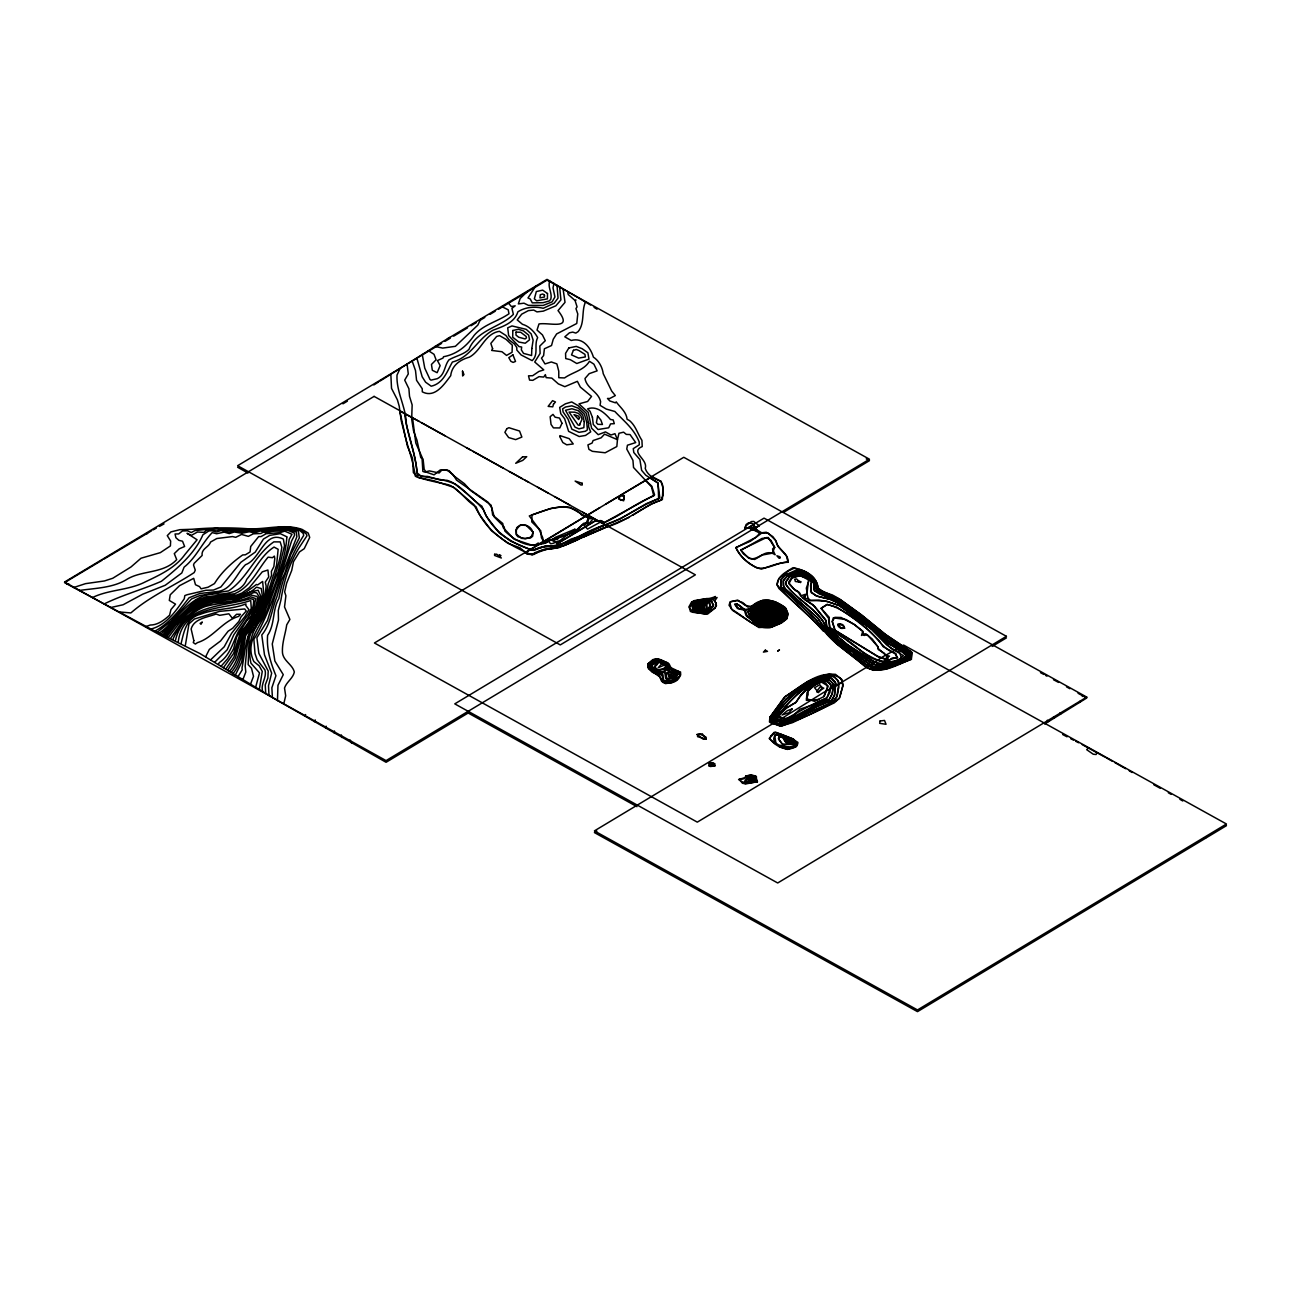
<?xml version="1.0" encoding="UTF-8"?>
<svg xmlns="http://www.w3.org/2000/svg" width="1291" height="1291" viewBox="0 0 1291 1291"><rect width="100%" height="100%" fill="white"/><g stroke="black" fill="none" stroke-linecap="round" stroke-linejoin="round"><path stroke-width="1.5" d="M563.102 289.071L565.022 302.352L558.035 310.598C573.817 330.722 549.659 322.169 538.992 323.96L537.024 330.06L542.446 334.918L545.286 340.711L539.816 346.053L540.122 353.427L534.732 362.013L543.785 369.888L538.88 371.469L532.667 375.713L528.503 375.826L529.568 380.087L532.812 380.345L539.057 376.633L543.721 377.085L545.351 374.632L546.141 377.634L551.822 378.118L558.374 383.911L564.829 386.671L577.384 381.313L580.337 387.074L591.536 396.418L587.631 401.469L578.981 403.873L588.18 412.313L591.633 428.257L598.217 434.664L605.447 431.904L610.95 435.002L614.968 433.695L617.453 439.666L616.84 446.541L605.172 452.77L592.391 451.334L588.906 449.333L587.921 444.911L592.117 443.039L593.069 440.554L601.122 437.81L604.559 434.163L617.453 439.666L618.954 433.292L623.585 432.162L626.296 434.389L630.024 434.551L635.705 442.587L627.442 445.217L626.764 449.074L632.945 460.354L633.526 467.487L651.439 486.707L653.779 495.905C636.382 502.893 621.149 515.254 603.785 522.807L601.041 520.596L594.683 520.983L557.502 543.398L550.757 539.654L544.495 542.93L541.445 537.75L540.719 530.698L531.747 521.887L532.021 514.835C547.674 509.558 566.378 500.682 580.934 514.044L581.773 515.335L588.825 516.803L591.004 518.724L588.228 518.191L586.13 523.242L582.08 524.84L574.947 531.456L559.358 537.217L557.115 539.638C549.563 536.491 545.673 546.964 538.137 543.059L534.781 545.205L531.844 545.141L514.092 539.186L503.216 527.68L502.78 523.5L492.662 515.061L491.661 507.686L488.159 502.312L456.514 480.107L453.141 474.668L446.621 469.746L440.263 469.908L434.083 474.862L426.159 472.086L424.19 469.359L423.077 458.967L420.769 457.66L416.961 440.15L413.523 430.839L411.668 419.123L412.152 404.954L409.505 396.289L408.908 388.736L404.696 380.119L408.279 373.954L407.085 364.094M469.634 712.116L386.074 762.287L277.468 700.513L277.968 685.295L283.278 674.66L274.87 661.008L272.256 643.967L278.469 620.083L278.275 610.53L280.938 599.976C283.81 581.708 289.41 563.005 299.302 547.416L306.984 535.733L306.387 534.006L300.835 529.891C290.007 525.631 278.098 527.309 267.027 529.132L222.762 529.31L216.404 528.342L194.763 530.633L191.246 532.538L187.502 530.779L182.467 530.956L178.658 533.941L175.043 533.99L175.915 537.718L178.884 540.332L182.531 541.219L184.629 546.48L179.175 548.853L174.285 553.613L176.706 559.616C163.586 573.785 142.543 570.073 127.373 579.062C113.382 587.97 95.453 588.131 79.364 590.471M585.485 301.997C581.289 311.179 585.017 323.202 578.126 331.626L575.818 333.094L572.704 332.11L569.444 332.804L564.812 336.854L571.235 340.485C582.919 337.177 590.455 347.473 593.408 357.123C598.911 360.673 602.364 367.209 603.236 373.696L611.692 391.076L615.323 395.579L609.755 398.516L607.496 398.451L609.836 400.968L615.404 402.824L616.227 401.872C619.841 407.117 626.361 411.748 627.103 419.285L629.556 420.624C635.914 426.078 637.528 433.711 641.934 440.344L642.224 446.573C629.459 451.85 648.372 459.418 645.21 468.326C647.34 475.217 654.602 479.09 660.992 481.333L662.703 485.384L663.154 495.018L660.944 500.246L651.39 503.829L632.671 515.287M334.321 733.175L334.482 730.964M325.961 728.35L326.155 726.171M480.623 319.087L477.815 325.106L455.384 346.327L442.7 348.086L434.954 346.456M557.018 285.327L558.035 298.092L554.21 303.191L543.221 308.291C534.813 306.257 525.259 307.032 517.885 311.825C514.56 322.847 502.667 326.575 493.017 330.222C477.46 338.807 470.812 357.397 452.399 362.029C447.009 371.534 443.41 383.411 431.194 386.203L425.594 382.184L422.173 376.762L416.799 357.897M559.632 287.005L560.923 299.883L555.872 305.806L543.317 311.131L536.975 311.889L533.699 310.05L528.342 310.631L521.709 314.165L517.223 319.926L522.435 324.283C528.971 326.123 534.474 331.722 537.669 337.613C533.732 345.165 539.009 354.218 532.182 360.641L521.177 354.993L516.852 350.103L516.755 347.489L514.48 344.035L509.009 339.823L505.911 335.466L499.423 331.319C484.722 333.627 481.382 350.7 469.311 357.187C460.064 359.753 451.85 365.321 450.704 375.697C444.314 384.105 435.019 398.596 422.302 391.835L422.254 388.752L416.557 380.296L415.508 370.582L412.119 360.899M250.486 684.246L253.504 676.323L251.487 668.205L248.146 664.623L249.163 638.303L250.825 633.187L255.457 627.491L258.087 621.358L262.234 616.937L274.176 580.643L278.065 572.091L284.52 545.851L283.391 539.073C264.365 529.826 260.475 559.455 245.5 564.7C236.156 574.011 231.718 590.52 216.549 591.568L199.782 593.521L189.067 597.765C179.481 610.24 169.008 623.505 154.872 631.138L64.55 582.644L102.102 560.213M277.517 700.545L200.008 653.585L154.823 631.121M549.756 280.922C547.384 287.118 552.516 292.944 550.789 299.238L549.369 300.9L543.059 302.707L532.295 302.852L530.214 298.963L527.987 297.963L535.604 286.295M553.968 283.439L553.016 287.909L554.936 296.946L552.145 301.852L543.14 305.451L528.422 305.354L523.985 303.191L518.337 303.918L520.176 298.511L527.616 291.25M181.143 643.37C184.064 631.299 186.307 617.824 200.621 614.209C215.274 608.464 231.476 609.739 245.968 603.898L245.774 605.431L248.873 609.61L244.967 616.404L231.573 633.316L224.214 646.791L210.675 659.782M283.697 704.144L285.682 695.817L284.52 688.006C286.57 681.809 292.96 678.517 294.332 671.998C292.347 663.945 282.084 660.476 282.406 651.067C282.293 641.821 285.456 633.687 286.715 624.844L289.894 619.438L284.52 606.964L285.892 595.764L284.649 591.972L286.57 583.371L291.734 570.38L293.477 561.698L299.464 551.951L304.224 548.691L309.711 537.443L308.226 533.086L301.997 529.375C284.472 523.339 266.075 529.665 248.033 528.777C229.314 527.374 210.449 527.712 191.988 529.278L179.852 529.681L170.928 531.892L167.281 535.636L170.654 541.058L170.412 545.915L160.326 552.645L141.042 558.212L131.004 566.959L112.737 578.271L104.41 580.966L85.529 583.645L73.716 587.518M233.477 649.228L236.737 636.737L246.71 620.81L250.89 616.404L253.343 610.175L255.747 598.572L250.567 596.781C235.979 603.171 220.196 602.155 205.091 606.609C190.132 612.257 179.207 625.118 172.881 639.335M185.323 645.516L189.002 623.795L194.473 618.986L219.502 611.385L244.709 608.949L246.242 611.014L240.997 616.904L238.835 621.471L232.751 628.201L228.136 631.218L220.551 640.981L209.352 649.405L205.64 656.796M304.87 716.279L305.596 714.552M178.239 641.95C182.741 604.559 224.085 609.965 250.712 600.476L251.293 608.351L248.324 614.177L233.816 634.752L227.184 649.776L214.726 662.218M175.415 640.546C183.774 604.188 222.536 607.093 250.648 598.637L253.633 599.67C254.214 612.16 245.112 621.245 238.738 630.976C232.961 641.643 230.476 655.312 219.26 662.622L218.373 664.413M314.342 721.717L315.23 719.91M449.72 337.435L447.412 338.823M1097.043 752.669L1096.091 754.509L1093.251 754.218L1086.699 749.684L1088.442 747.909M242.805 679.808L245.806 672.03L245.193 666.221L247.953 637.447L256.425 622.181L261.46 616.323C268.302 593.134 278.404 571.187 281.841 547.287L280.179 541.897L273.853 541.865C255.279 554.485 247.226 578.723 228.555 590.891L199.863 595.554L191.536 598.943L171.009 621.245L157.212 632.267M232.88 673.741C242.03 662.993 242.579 648.453 244.757 635.124L259.12 614.484L265.3 593.941L266.156 585.969L265.284 582.128L268.722 576.98L267.899 570.009L262.299 571.832L249.405 587.615L241.917 593.053L236.931 595.006L206.302 597.943L196.958 601.412L172.623 623.682L162.795 634.817M1079.437 702.433L1080.244 701.078M233.477 649.244L227.506 658.91L221.181 666.156M223.504 667.625L233.623 653.391L240.675 631.945C249.841 622.698 255.796 610.708 257.619 597.636L256.877 596.41L250.502 594.941L231.751 601.396L213.757 602.687L200.331 607.044L182.531 621.116L170.67 638.287M225.812 669.093L233.978 657.022L241.498 632.59C250.502 622.649 257.538 610.562 259.201 596.878L256.748 592.892L254.133 592.456L237.98 598.911L211.676 601.703L200.266 605.592L180.094 621.955L168.459 637.238M593.553 518.304L589.358 523.162L583.274 524.436L587.534 529.116L600.396 522.113M235.236 675.241L241.675 662.218L245.564 635.753L259.894 615.097L266.769 593.247L268.189 583.919L271.562 575.447L271.384 571.397L273.853 566.62L274.789 558.6L274.37 556.082L272.482 557.68L268.092 557.163C257.409 569.783 250.422 587.373 234.413 593.779L206.253 596.749L195.425 600.751L161.068 634.042M237.883 676.887L242.224 669.851L242.014 667.947C245.629 649.567 245.484 629.379 260.669 615.71L276.581 565.168L278.146 549.304L274.047 547.077C262.089 554.63 255.618 568.508 246.742 579.352C242.595 590.794 229.475 593.892 218.792 594.086C190.987 591.552 178.691 619.567 159.132 633.155M229.346 671.417C238.819 661.121 240.223 646.807 243.128 633.849L257.571 613.257L262.331 595.361L261.234 588.551L256.522 587.147L253.698 589.632C238.222 601.299 217.953 595.748 200.718 602.494C186.792 611.063 175.657 623.408 165.555 635.979M231.041 672.546C240.513 662.105 241.401 647.614 243.934 634.478L258.345 613.87L263.848 594.635L262.638 581.466L257.684 584.888L256.425 584.5L245.58 592.472L237.867 596.055L206.35 599.137L198.491 602.09L173.672 624.069L164.247 635.446M227.636 670.287L235.43 658.023L242.305 633.219L256.038 613.87L260.766 596.119L258.135 590.229L250.373 591.956L237.947 597.959L209.836 600.864L200.218 604.14L187.889 613.419L176.044 624.57L166.862 636.528M620.293 495.405L619.18 498.568L620.826 500.392L623.795 499.359L623.731 495.841L620.826 495.082M751.733 606.673C760.802 596.152 776.956 600.121 786.09 608.513L787.978 614.871L786.735 618.905L781.329 623.101L770.001 627.733C754.573 629.137 744.31 616.323 731.61 609.32L729.915 602.8L730.803 601.671L737.129 600.654L742.777 602.607L747.86 607.06L750.103 606.915L762.578 600.25L768.936 600.137L775.358 601.832L784.88 607.367L787.881 613.096L786.606 618.841L781.023 622.924L771.534 627.087L758.834 627.507L732.836 610.562L729.044 605.301L730.093 601.848L737.726 600.089L745.327 605.382L751.717 606.673M803.551 685.537L785.557 699.496L771.421 718.022L771.179 720.701L780.167 724.348L786.493 723.154L832.792 701.771L836.858 696.833L838.779 683.536L838.617 681.713L834.454 676.71C823.819 674.838 813.104 679.824 804.099 685.247M773.761 723.428L823.513 692.525L842.168 682.358M867.036 667.366L882.883 656.716L902.457 646.097M104.216 603.914C122.597 594.877 142.656 589.487 161.375 581.305C177.125 568.653 194.747 553.742 202.897 534.797L208.835 530.94L211.805 530.746L216.549 531.94L221.019 530.553L229.201 532.037L233.881 530.553L241.837 531.892L249.308 530.617L254.488 531.795L259.023 530.198L267.108 531.021L281.971 528.632L289.717 528.729L298.366 531.004L299.334 537.879L290.604 554.888L284.859 573.172L281.503 579.998L276.742 597.281C271.481 609.836 270.884 624.102 261.783 634.978L264.494 654.876L271.659 673.16L268.512 685.731L268.98 695.429M525.227 552.855L599.895 507.621M380.07 381.039L442.829 341.582L547.045 279.356L590.568 305.031M1044.629 724.009L1086.764 697.979L1078.066 693.283M373.825 384.944L378.586 381.958M755.735 527.922L759.092 525.873M620.632 495.211L651.745 476.847M782.669 717.731L594.409 830.888L917.498 1009.949L1226.45 823.997L903.587 645.064L894.937 650.244M829.306 689.701L875.943 661.67M596.862 831.097L594.409 832.582L917.498 1011.644L1226.45 825.659L1225.433 825.094M441.603 343.374L237.625 465.712L560.278 644.919L869.488 459.225L547.045 280.147L498.649 309.162M445.056 341.308L450.252 338.194M453.706 336.128L467.536 327.833M470.989 325.752L476.169 322.653M479.639 320.571L484.819 317.457M489.999 314.359L495.195 311.244M342.938 403.825L347.376 401.162M103.635 559.293L151.644 530.73M784.057 512.059L869.488 460.629L866.229 458.87M992.182 646.436L1006.415 637.899M606.108 503.893L618.55 496.454M750.249 526.776L753.298 524.953M153.177 529.875L156.308 528.148M159.439 526.421L164.038 523.904M602.736 528.019L563.989 545.593L539.993 550.837L533.764 554.517L527.406 554.242L525.598 552.613M823.674 696.624L827.709 687.538C825.433 674.612 811.055 687.683 807.004 692.492L806.359 700.368L818.704 699.464M605.592 527.196C626.442 522.08 642.385 506.266 662.38 499.585L662.912 487.659L660.992 481.333L652.213 476.605M578.61 539.331C567.927 544.221 556.582 549.401 544.689 549.143L534.732 552.758L532.15 554.936C509.38 545.641 485.4 531.714 476.121 506.879C465.825 500.843 459.967 489.515 448.865 484.883C437.52 482.237 426.208 480.381 415.331 476.282C413.669 464.05 409.78 452.721 406.342 440.844M583.952 536.814L629.411 517.223M110.961 607.48L123.081 604.769L142.704 594.199L165.248 585.259L181.805 572.978L184.129 567.12C195.958 557.841 202.025 543.156 212.192 532.618L216.614 533.732L224.182 532.118L229.265 533.586L234.284 531.989L241.901 533.215L249.26 531.747L254.537 532.957L260.508 530.843L267.156 531.957L272.369 530.278L279.744 530.44L283.487 529.294L288.377 529.358L296.333 532.037L296.865 536.733L280.405 578.868L267.463 620.568L256.893 637.738L258.829 653.327L268.221 671.078L267.866 678.033L265.252 684.924L265.72 693.445M607.69 526.518L558.6 547.771L546.012 549.45L533.522 553.952L527.196 553.839L519.87 547.723L507.847 543.285L491.451 530.666L479.719 514.996L473.7 504.442L453.544 487.32L434.244 480.849L417.913 477.412L413.378 472.635L412.491 458.176L407.456 446.218L399.774 411.087L419.172 421.415M92.452 597.555C109.251 589.358 128.632 590.52 145.48 581.789C159.906 574.963 175.463 567.717 184.952 554.485L197.071 539.767L187.034 533.312L191.358 535.345L197.539 531.989L203.897 532.392L206.834 530.004L254.44 530.649L257.538 529.552L267.076 530.068L278.63 528.116L291.056 528.116L299.673 530.391L303.288 533.506L303.692 535.442C291.427 554.63 282.987 576.286 278.84 598.637C272.207 609.868 275.193 624.053 267.608 635.333C266.382 649.438 270.803 663.171 275.935 675.726L271.868 687.78L272.401 697.511M147.529 533.57L146.529 533.619M892.404 664.623L902.022 660.927L907.912 657.022L907.847 653.407L889.709 641.756L865.244 621.326L839.021 601.751L819.22 593.892L813.733 589.68C816.493 580.514 807.391 574.301 799.694 572.349L787.494 575.851L783.427 580.772L783.121 585.517L785.654 589.196L817.316 617.598L824.513 628.314L839.134 642.079L868.197 663.752M892.436 665.801L909.639 658.152L910.445 653.536C877.961 634.059 852.754 602.978 816.493 590.068C816.832 581.015 809.602 573.785 801.291 571.364L794.917 570.703L785.477 574.915L780.99 579.611L780.748 586.663L816.315 620.148L824.433 630.266M1082.326 696.446L1083.278 696.107M150.821 629.072C166.281 625.199 175.85 611.079 184.29 598.717L184.823 595.587L187.179 594.715L205.995 590.277L213.499 590.052L220.858 586.985L240.836 562.311L255.231 552.128L263.429 539.073L269.674 535.394L280.292 533.667L287.183 536.975L286.78 537.734C284.956 565.41 271.013 591.213 263.009 617.55C251.18 629.766 247.356 646.613 250.938 663.138L259.507 672.918L255.634 687.296M605.366 525.05C588.244 529.375 573.72 541.155 556.792 545.69L539.622 547.562L533.409 550.224C512.753 544.576 491.564 530.795 483.447 509.767C475.459 500.101 465.05 492.081 455.158 484.173C443.2 478.558 429.903 478.525 417.251 474.943C416.202 457.482 409.828 441.393 406.342 424.239C406.116 407.052 396.176 392.125 397.015 375.1L400.065 368.484M145.964 626.555L150.305 625.022C157.712 625.054 164.312 620.083 169.589 615.178L170.961 609.546L175.528 604.156L169.315 600.428L170.218 594.812L179.546 585.678L193.698 578.336L195.49 584.726L199.524 586.614L201.073 588.825L208.061 587.211L214.451 583.597C221.503 572.107 231.783 562.682 242.676 554.952L245.371 554.791L250.067 551.967L250.712 546.496L258.652 536.604L261.008 536.604L266.236 533.667L279.84 532.667L284.778 531.15L291.976 534.296L289.216 539.267C286.005 562.44 275.37 584.097 268.431 606.447C262.993 624.779 243.563 640.562 253.875 661.557L259.168 665.833L262.267 671.433L259.297 689.507M890.677 665.236L875.104 667.092L868.214 663.768M887.724 667.189L874.749 668.786L866.455 664.978L837.907 642.999L823.319 629.201L815.331 618.97L780.781 587.098L781.152 579.691L785.364 574.85L799.629 570.864C807.52 573.22 817.122 579.207 815.718 588.664L821.254 592.859L832.453 596.749L845.492 604.721L891.452 640.578L909.606 652.536L909.703 658.184L893.695 665.607L883.802 668.044L873.458 668.528L866.955 665.172L853.819 654.844M592.908 517.949L589.18 518.369L569.815 507.25L563.473 506.669L550.886 508.396L529.278 515.932L538.734 528.584L542.72 537.702L543.285 540.768L540.994 543.898C528.293 548.707 513.899 539.848 504.797 530.956L504.216 526.938L494.275 517.029L490.983 505.055L470.489 490.435L464.453 483.705L453.335 475.475L449.042 470.602L442.022 469.827L439.118 473.006L429.403 470.892L424.658 472.119L422.867 471.393L421.963 457.03L415.783 443.007L412.539 417.768M1204.116 837.907L1205.552 838.214M66.825 583.871L68.713 583.774M119.337 611.95L130.875 612.935C149.869 596.313 173.22 586.388 194.215 572.542L195.264 570.122L193.521 565.006L194.134 563.344L202.122 555.469C201.122 548.643 208.803 547.368 210.594 542.026L216.791 538.525L232.525 536.572L235.72 537.33L241.562 534.442L248.34 536.362L253.31 533.812L260.879 533.49L263.235 532.166L267.189 532.909C273.579 529.681 280.47 531.957 287.038 529.988L294.316 533.07L294.574 535.265L291.669 540.816C280.776 574.301 272.078 609.174 253.875 639.352L255.021 653.585L257.119 659.782L264.978 669.981C267.14 677.565 260.233 684.052 262.686 691.573M585.226 516.448L589.019 516.69L587.857 522.548L583.516 523.355C576.819 533.215 563.877 536.168 552.968 539.122L557.26 543.237L559.261 542.607L596.119 520.499L602.494 521.29L603.93 522.726L654.602 494.889L651.761 486.126L645.532 480.268M757.397 526.906L744.778 528.422L745.94 525.792L751.346 521.58L753.799 521.435L759.237 525.808M541.994 542.414L546.432 542.672L549.885 540.187L546.028 541.687L544.915 540.655M1059.75 713.084L1060.928 713.762M530.246 549.659L533.619 550.353L546.174 545.851L551.289 547.013L561.617 544.108L571.348 538.976L583.338 535.265L602.655 525.711L619.987 518.998L646.355 503.668L658.636 498.778L658.071 482.915L649.938 477.799M501.747 306.596L508.218 309.808L508.977 313.761C497.81 321.556 483.334 324.444 474.104 335.418C466.648 346.23 456.853 354.234 443.507 356.736L443.023 358.059L437.439 360.576L440.15 365.611L437.133 372.696L432.34 370.291L431.452 364.449L436.084 359.818L434.018 354.315L428.338 350.619M1053.537 716.989L1054.44 717.828M1075.71 741.276L1078.614 742.761M1070.659 738.678L1073.563 740.163M1062.687 734.547L1067.06 736.822M840.393 636.253C856.998 643.273 869.666 665.381 889.321 660.524L892.162 657.99L897.778 658.039L894.695 653.246C881.253 648.453 875.798 633.946 863.937 626.619C853.157 617.873 841.038 607.706 827.224 604.527L821.205 608.384L829.274 617.388L828.58 619.648L829.968 627.604C847.009 639.303 863.05 655.86 882.947 661.847L896.68 657.426L896.164 653.891L883.189 646.694L878.897 640.368L860.371 622.665L836.81 607.109L827.031 604.414L821.028 608.271L829.209 619.164L829.516 627.361L839.925 635.22M840.489 638.851L847.057 644.467L877.638 663.687L892.92 662.025L899.617 659.233L903.474 655.667L890.919 648.179L871.812 629.443L839.182 605.544L826.288 601.316L808.392 600.041L807.004 593.36L808.553 579.982L807.23 578.19L799.064 575.576L791.706 577.819L788.769 581.757L789.64 583.855L793.981 589.035L797.822 591.359L800.614 595.909L805.471 594.28L804.713 599.411L813.007 604.785L826.24 621.132L826.482 625.861L827.789 627.7L838.44 636.285M1082.213 744.617L1104.66 756.946M1053.456 679.695L1058.539 682.423M1040.449 672.611L1043.838 674.451M1153.815 784.767L1160.335 788.333M1045.532 675.371L1046.953 676.161M472.974 451.301L503.006 468.02M524.582 479.962L528.81 482.285M466.535 447.735L470.763 450.075M522.355 478.735L509.461 471.602M548.159 493.033L537.476 487.094M636.963 806.649L467.729 712.761M1168.29 792.755L1171.211 794.385M1112.616 761.383L1106.113 757.752M444.959 435.761L421.382 422.641M569.734 505.071L554.614 496.615M582.644 512.237L586.872 514.593M589.099 515.819L606.221 525.55M237.625 467.245L247.985 473.039M1066.463 686.812L1069.868 688.716M1114.762 762.561L1125.639 768.71M1179.861 799.29L1182.766 800.985M1129.238 770.808L1132.142 772.518M853.674 650.729L875.411 665.204L892.355 663.461L900.811 660.088L906.137 655.844L906.104 654.279L887.643 642.821L878.509 633.332M853.738 652.778L873.394 666.753L885.723 666.269L893.662 664.445L908.138 657.135L908.606 654.456L890.822 642.66L840.57 602.687L814.556 591.052L813.669 583.177L810.942 578.239L807.811 575.834L801.356 572.72L795.546 573.123L787.284 575.738L783.234 580.676L783.911 586.969L785.606 589.18L818.365 618.744L825.562 629.411L840.28 643.047L851.673 651.197M836.955 637.367L826.676 628.556L823.739 622.827C814.234 606.818 795.853 599.314 785.574 583.871L785.703 581.854L789.592 576.835L799.758 573.833L806.213 576.173L811.555 581.821L810.619 591.359L815.815 595.764L830.274 599.395L840.619 604.204L878.413 633.284L888.724 643.741L901.376 651.132L906.637 656.118L901.134 660.266L893.63 663.284L877.428 665.51L870.134 662.396L839.844 640.643M853.061 650.18L841.49 642.143L825.691 627.41L823.271 621.358C813.088 607.109 796.902 599.202 786.364 585.323L786.009 582.031L789.269 576.641L798.016 574.317L803.518 575.011L809.747 578.755L811.394 581.741L810.554 585.775L811.361 592.779L817.784 596.41L830.21 599.363L839.085 603.3L878.445 633.284M850.269 652.229L839.069 643.951L827.499 632.703M780.135 745.391L789.527 747.279L795.046 745.488L795.853 743.471L790.544 739.146L780.603 735.305L775.681 734.757C764.562 746.924 805.6 753.492 792.077 739.678C786.493 739.517 779.78 732.707 774.697 735.128L775.762 742.228M778.828 746.376L787.526 749.425L796.337 746.392L797.677 743.987L793.432 739.049L775.391 732.094L769.146 738.5L775.826 744.213M1047.291 720.233L1048.518 721.572M749.038 527.503L751.427 529.762L757.075 530.585L753.702 524.711M826.498 633.784C837.52 646.452 852.383 654.876 864.696 666.221C879.284 676.161 897.116 664.833 911.156 659.168L912.301 652.633L886.207 635.059L862.033 615.339L840.441 599.67L818.381 589.116C817.703 579.724 809.877 572.623 801.243 570.009L794.804 567.911L788.559 570.832L778.909 578.642L777.021 584.775L778.876 588.438L809.731 616.791L836.681 643.919L867.052 667.754L873.507 670.303L886.191 668.98L911.446 659.346L911.268 651.713L884.819 633.994L860.742 614.419L838.876 598.637L832.372 594.973L823.109 591.923L817.703 587.663C817.477 577.884 807.908 572.091 799.565 569.363L797.483 569.734L793.126 567.62C786.671 571.752 777.392 575.77 777.069 584.791C791.012 601.203 809.167 614.629 823.319 631.121M508.267 302.869L511.365 306.564L515.19 305.806L511.93 308.371L513.382 314.375C500.279 327.543 476.766 329.915 468.94 349.409C463.308 354.815 455.433 356.026 448.897 359.915C444.233 365.821 445.072 374.858 437.31 378.683L431 380.135L429.968 379.393L424.755 368.129L422.254 354.444M351.604 743.132L350.071 739.985M775.342 540.025L768.129 533.07L762.061 533.022L755.832 529.278L752.685 523.678L748.699 522.71L746.133 524.501L744.826 528.39L748.877 527.567L760.932 533.699L750.41 541.252L735.805 547.513C739.824 556.55 748.102 563.312 756.671 567.83C767.596 569.993 777.053 562.376 787.946 562.085L786.429 555.84L777.731 546.093L776.101 541.139L772.841 536.636L766.305 532.247L759.963 532.973L756.106 537.234L736.064 547.674C740.566 557.89 750.571 566.168 761.367 569.137C770.259 566.313 778.86 562.36 788.252 562.263C788.285 552.58 777.682 549.869 775.923 541.042M406.019 439.602L401.275 420.931L399.226 406.213L397.402 399.839L391.528 388.381L390.834 374.212M567.669 291.798L568.218 294.509L574.769 300.254L575.964 300.028L575.189 300.964L577.077 306.855L575.947 308.597L577.771 313.923L576.77 323.492L556.631 333.933L553.242 339.259L551.531 345.52L544.382 348.78L543.624 355.558L541.478 358.156L544.996 363.933L551.305 361.964L556.873 363.884L558.761 371.179L558.793 377.714L564.538 377.94C572.704 372.131 584.048 370.356 589.454 361.286L593.892 364.143L597.136 370.856L589.196 373.664L584.968 378.537C586.76 388.704 598.491 391.706 600.605 401.646L600.089 405.358L606.334 409.102L614.855 411.474C624.376 421.592 633.655 428.386 639.174 441.812L639.319 444.782L633.268 448.639L633.8 452.528L639.9 459.531L641.611 470.311L645.839 475.266L657.861 483.028L659.862 498.003C639.61 505.894 622.31 520.192 601.219 526.373C582.822 533.909 564.57 546.722 544.608 546.303L532.005 550.337L510.849 541.316L499.036 532.747L486.32 516.239L481.93 506.233C469.714 498.342 461.226 484.625 446.96 480.3L440.586 480.155L427.741 476.427L421.366 476.347L416.977 472.748C415.654 452.544 407.181 433.679 404.535 413.491M341.34 734.966L341.76 737.484M597.039 309.195A306.5 180.417 59.1 0 1 594.054 307.323M516.335 530.165L516.319 534.764L517.901 536.717L525.276 538.928L532.538 536.572C535.12 527.277 523.178 521.08 516.658 527.761L516.335 530.165M582.241 483.302L582.225 485.013L580.772 484.932L575.124 481.075L582.241 483.302M586.679 422.205L587.421 429.838L585.388 431.259L579.062 432.324L571.897 429.209L567.975 419.042L563.134 412.007L562.602 408.844L565.506 407.02L571.832 405.826L578.271 408.182L584.436 414.201L586.679 422.205M588.664 423.496L588.615 426.853L590.697 431.84L585.517 435.438L579.191 436.519L568.621 431.355L564.651 418.768L560.746 413.62L559.681 407.407L565.393 403.825L571.703 401.937L578.174 405.681L586.292 413.265L588.664 423.496M531.844 348.473L531.585 355.541L523.533 353.395L521.338 349.845L521.661 347.037L518.998 346.569L508.638 335.563L507.702 327.833L511.978 325.945L526.195 329.334L531.15 333.853L533.135 340.146L531.844 348.473M512.801 330.496L512.705 337.258L518.869 342.05L525.259 343.228L529.536 339.791L528.665 335.16L523.388 330.835L518.449 329.27L512.801 330.496M516.045 332.11L515.997 335.095L518.708 337.241L525.13 338.936L526.438 337.887L526.163 336.467L520.709 332.271L516.045 332.11M544.479 295.187L544.447 297.027L539.961 297.898L540.3 294.735L542.801 294.009L544.479 295.187M547.513 293.541L547.416 298.866L536.636 300.835L534.345 298.818L536.346 291.556L542.672 290.152L547.513 293.541M494.614 554.275L494.582 555.453L501.328 558.002L496.712 554.178L494.614 554.275M462.517 371.163L462.662 375.971L463.953 374.519L462.517 371.163M831.194 685.618L826.918 697.963L813.201 704.725L799.984 709.13L792.077 716.634L786.284 718.538L778.538 717.28L781.055 712.987L787.22 707.468L795.95 702.336L800.775 694.832L808.344 687.667L816.735 682.632L824.884 680.357L830.823 684.311L829.935 692.444L826.837 697.915C812.265 703.805 798.79 712.003 785.154 719.265L778.328 715.843L785.929 708.275L795.998 702.369C802.857 691.653 813.459 680.76 826.966 680.664L831.194 685.618M833.502 684.424L832.179 693.88L829.161 699.383C810.619 703.53 795.062 724.203 775.778 719.119C788.398 701.771 806.149 680.357 829.29 679.453L833.502 684.424M835.81 683.213L834.502 695.333L831.226 700.723L805.148 711.922L796.563 717.409L786.445 721.814L780.313 722.54L772.986 718.7C786.526 699.722 805.632 679.631 830.081 677.597L835.196 682.035L834.519 695.349L831.436 700.755C811.426 705.112 794.982 726.284 773.825 720.475L773.632 719.071C785.993 699.238 806.633 677.468 831.775 678.146L835.81 683.213M579.804 424.094L579.74 425.207L578.126 425.11L569.057 412.071L574.705 412.184L578.449 413.427L580.966 415.928L582.047 419.285L579.804 424.094M584.242 421.624L583.855 427.676L578.949 428.87L575.028 427.16L565.506 410.28L571.929 408.747L578.352 410.732L582.693 415.056L584.242 421.624M697.092 734.466L703.192 739.178L705.612 739.194L706.209 737.355L704.24 736.128L699.399 733.933L697.092 734.466M769.872 717.344L769.468 721.911L780.232 726.171L792.416 722.67L834.373 702.82L839.263 698.35L840.167 695.946L842.684 685.876L842.135 679.776C824.933 663.864 799.887 687.522 784.815 696.898L769.888 717.36L770.598 722.766L781.523 726.123C801.017 718.474 822.173 710.308 839.295 698.366L843.233 685.085L841.022 678.905L835.487 674.338L829.112 674.063L822.803 675.709L808.311 681.18L784.75 696.866L769.872 717.344M624.231 495.55L623.682 500.827L618.567 498.939L619.325 496.325L624.231 495.55M878.009 646.888L877.848 648.147L885.691 655.134L889.515 656.183L884.609 659.136L877.267 656.022L834.712 630.056L832.195 621.471L833.308 617.84L846.105 619.567L854.513 624.586L862.791 631.267L861.484 635.43L865.761 633.72L872.329 639.093L878.009 646.888L878.187 649.518L884.383 653.294L888.079 658.571L887.014 659.217L878.316 656.941L835.245 630.508L832.34 621.552L834.777 617.34L841.135 617.501L854.093 624.441L862.485 631.089L864.228 635.43L867.181 634.672L878.106 646.936M693.38 602.865L692.299 610.191L705.774 612.676L708.678 611.353L713.713 604.85L709.808 599.67L698.947 600.912L693.38 602.865M694.59 603.349L693.848 609.078L705.725 611.288L707.597 610.336L710.276 604.866L709.63 601.622L707.065 601.316L694.413 602.994L695.752 609.949L707.387 610.53L710.808 606.399L707.452 600.896L694.59 603.349M695.784 603.833L695.252 608.045L705.677 609.901L707.339 608.303L705.128 602.122L695.784 603.833L697.043 608.997L705.822 609.4L707.436 602.752L695.801 603.833M696.995 604.317L696.64 607.028L704.208 608.319L705.257 603.881L697.495 604.591L698.318 608.045L704.192 608.319L702.998 603.22L696.995 604.317M698.189 604.801L698.044 606.012L701.4 606.592L700.868 604.317L698.189 604.801M833.195 687.248L832.211 693.896L829.371 699.496C812.943 704.886 798.79 715.714 782.733 720.911L775.375 717.812C789.511 702.191 805.148 682.1 827.434 679.001L833.002 683.165L833.195 687.248M709.195 762.739L708.678 765.966L714.133 765.482L713.616 762.997L709.195 762.739M711.325 763.739L712.099 764.159L711.325 763.739M880.075 720.975L879.687 723.347L886.046 724.283L884.513 720.443L880.075 720.975M838.069 690.33C837.907 704.176 821.625 706.645 811.49 711.228C798.968 716.069 786.38 729.076 772.212 721.621L771.76 718.216C784.315 696.511 807.165 676.839 832.969 676.032L838.004 680.535L838.876 687.522L838.069 690.33M559.713 436.455L562.811 442.523L566.733 444.814L573.252 443.959L569.218 438.666L560.068 435.632L559.713 436.455M778.876 736.354L778.408 738.742L782.12 744.019L793.755 744.6L789.237 739.743L778.876 736.354M817.074 690.863L817.138 692.396L823.787 688.168L820.269 686.731L817.074 690.863M809.118 580.288L806.326 588.131L807.295 593.65L802.276 597.862L799.307 592.359L795.659 590.697L788.817 583.661L792.061 578.013L800.485 575.496L809.118 580.288M671.288 675.08L671.013 676.339L668.706 676.629L668.48 674.935L671.288 675.08M674.031 673.612L673.16 677.71L665.656 678.646L664.946 673.144L669.916 672.191L674.031 673.612M676.355 674.176L675.306 679.082L670.255 680.906L663.881 680.647L662.59 679.211L661.912 673.547L657.232 673.563L653.375 671.159L649.583 664.8L656.699 659.927L666.914 664.752L668.27 667.802L664.026 672.643L658.813 672.595L651.197 665.527L656.248 661.137L663.122 661.444L666.737 663.138L669.19 668.496L667.512 670.19L669.819 669.755L676.629 672.24L676.355 674.176M783.605 615.113L778.457 620.955L769.888 624.021C763.546 625.457 757.333 623.311 753.073 618.421L750.829 612.822L755.509 608.222L762.723 603.801L769.081 603.252L775.52 605.431L781.152 609.062L783.605 615.113M785.041 614.435L784.412 617.259L779.312 621.616L769.92 625.264C763.384 625.877 756.558 624.57 752.153 619.164L747.844 611.353L750.281 611.192C758.075 600.008 774.455 600.202 783.185 609.901C788.591 621.358 772.841 623.86 765.143 625.715L759.06 624.392L753.395 620.309L752.137 617.647L749.022 615.42L747.941 611.385L751.878 610.353L759.899 603.655L769.033 602.461C775.697 603.962 783.088 607.141 785.041 614.435M786.461 613.758L785.509 618.05L777.763 623.537L765.176 626.668L758.785 625.78L747.215 616.695L745.52 610.433L739.114 608.949L734.644 604.204L738.968 605.043L745.504 610.11L751.798 608.513C759.947 597.991 776.165 600.267 784.46 609.32L786.058 615.839L785.396 617.986L780.248 622.31L769.969 626.49L763.594 626.458L756.155 624.457L750.539 618.179L746.02 615.5L744.116 609.449L750.184 609.045C758.592 598.959 774.1 599.605 783.443 608.061L786.461 613.758M827.838 685.908L824.287 696.317L814.621 701.384L806.568 698.705L808.134 694.542L807.956 690.346L815.589 684.311L821.544 682.181L827.838 685.908M703.111 604.995L702.562 607.238L699.609 607.093L699.189 605.35L703.111 604.995M193.828 640.61L193.295 642.595L195.377 644.064L197.475 642.628C213.015 637.851 222.31 621.358 238.657 616.356L240.465 614.29L236.592 614.274L232.396 618.292L228.894 613.79L219.648 615.339L216.081 614.016C207.318 617.437 194.086 618.454 191.133 628.975L193.828 640.61M553.5 404.148L552.758 406.826L548.126 406.391L552.564 400.662L555.485 401.985L553.5 404.148M716.344 603.446L715.085 607.9L705.822 614.08L690.427 611.498L689.523 608.093L691.96 602.251C699.399 598.572 708.065 600.008 715.408 596.49L713.326 599.734L716.344 603.446M774.729 547.384L772.26 553.193L762.513 554.985L754.638 559.471L748.199 557.728L740.679 550.047L766.515 537.524L770.985 540.38L774.729 547.384M592.44 417.429L593.263 424.432L598.04 429.516L608.707 427.789L610.578 423.868L614.306 423.69L613.209 419.946L610.433 419.462C605.027 413.12 596.636 405.422 587.631 408.86L590.084 411.361L592.44 417.429M597.588 416.041L596.394 422.738L597.862 424.303L602.445 424.481L600.864 420.059L597.588 416.041M770.679 736.225L769.839 738.888C776.117 746.714 786.913 752.346 796.402 746.44L797.935 742.406L791.835 738.549L780.555 734.046L774.116 732.352L770.679 736.225M202.122 622.214L200.993 624.247L200.105 623.424L202.122 622.214M779.409 650.002L777.795 650.987L779.409 650.002M758.672 609.433L755.413 614.806L756.72 617.566L765.03 621.972L775.697 618.873L779.99 614.064L779.651 611.288C774.213 605.382 764.934 603.768 758.672 609.433L755.219 614.71L755.832 616.227C761.319 624.602 775.504 622.488 779.812 613.967L778.634 610.046L769.194 605.592L762.868 606.609L758.559 609.368M759.592 609.755L756.865 615.436L757.543 616.888L764.998 621.036L774.955 618.276L778.973 613.322L778.78 611.627C773.842 606.044 765.418 604.85 759.592 609.755M760.496 610.078C752.298 618.986 769.258 622.843 774.197 617.679C785.509 609.949 765.208 603.381 760.496 610.078M761.416 610.417L759.705 615.226L765.918 618.986L773.438 617.082L776.601 612.58C773.148 607.319 766.289 606.705 761.416 610.417M762.336 610.74L761.109 614.209L767.677 617.76L772.696 616.485L774.794 613.483L769.694 609.045L762.336 610.74M763.255 611.063L762.497 613.193L769.436 616.517L772.986 614.387L767.758 610.03L763.255 611.063M764.159 611.385L764.74 612.709L771.179 615.274L765.821 611.014L764.159 611.385M680.292 674.838C678.792 682.858 667.834 684.827 661.67 681.406L659.217 675.354L652.1 672.111L647.904 667.108L647.759 663.977L652.843 659.62L656.651 658.749L667.705 662.735L669.706 667.092L678.469 671.304L680.292 674.838M705.967 739.114L697.592 736.661L697.56 734.724L702.304 733.821L705.967 739.114M745.956 775.939L745.294 777.553L738.597 779.506L745.52 783.96L756.655 781.878L756.348 776.343L751.556 775.326L745.956 775.939M748.005 776.892L745.714 782.54L754.88 780.7L754.686 777.15L748.005 776.892M750.055 777.86L749.038 780.361L753.121 779.538L753.024 777.973L750.055 777.86M573.414 350.297L571.526 354.912L578.691 358.107L585.356 356.929L584.936 354.363L578.884 350.506L576.351 349.506L573.414 350.297M499.504 554.84L498.955 556.131L500.956 555.63L499.504 554.84M533.199 532.231L530.649 537.976L521.951 538.476L516.416 534.345L516.093 529.891L520.225 525.017L526.212 525.453L533.199 532.231M522.565 456.885L515.706 463.291L522.694 460.403L526.728 456.691L522.565 456.885M579.514 417.687L578.658 419.527L573.979 414.621L578.546 416.122L579.514 417.687M561.988 423.287L559.81 427.934L553.452 427.886L551.031 424.416L550.144 416.703L553 414.379L555.098 417.203L559.487 418.042L561.988 423.287M756.849 608.787L752.298 613.451L753.992 617.695C759.899 628.217 787.236 623.182 780.313 609.384L769.113 604.027C762.303 603.93 755.816 607.609 752.524 613.58L755.057 618.938L760.883 622.924L765.095 623.843L777.198 620.083L782.007 615.549L781.426 610.595C775.036 604.027 763.691 601.348 756.849 608.787M757.704 609.078L753.75 614.08L754.912 616.953C761.125 625.538 775.73 623.408 781.007 614.823L780.539 610.933C773.341 602.316 758.462 603.478 753.976 614.193L755.88 618.26L761.803 622.197L765.063 622.908L776.456 619.486L780.99 614.806L779.474 609.723L769.146 604.817L762.82 605.786L757.704 609.078M759.431 609.675C750.103 619.147 769.258 623.811 774.971 618.292L778.618 613.128L777.779 610.369L775.697 609.013L769.226 606.383L762.9 607.432L759.431 609.675M760.286 609.965L758.188 614.435L763.384 619.68L774.084 617.614L777.424 612.289L775.73 609.917L769.258 607.157L762.933 608.255L760.286 609.965M761.141 610.256L759.705 613.354L763.304 618.696L773.196 616.937C782.862 608.932 765.337 605.818 761.141 610.256M762.013 610.546L761.206 612.257L764.821 617.598L772.292 616.259L774.713 611.66L766.015 609.368L762.013 610.546M762.868 610.853L766.37 616.485L771.405 615.581L773.035 612.483L762.868 610.853M568.863 347.941L565.571 353.331L565.732 358.575L570.315 359.689L576.803 363.513L588.97 359.108L587.889 352.766L582.16 348.715L576.254 346.391L568.863 347.941M713.052 606.592L707.452 612.337L694.38 610.966L691.395 605.253L694.364 601.816L707 599.912L711.825 600.476L713.052 606.592M716.44 605.382L715.182 607.948L707.516 614.145L692.525 612.257L688.845 606.98L691.589 602.042L694.316 600.622L706.952 598.508L712.229 599.137L717.086 597.507L714.924 600.622L716.44 605.382M771.34 613.322L770.517 614.903L767.935 615.371L765.805 612.305L771.34 613.322M506.83 428.709L504.894 432.34L508.654 437.568L515.642 439.618L521.871 437.068L519.563 431.033L508.896 427.708L506.83 428.709M492.613 348.683L491.645 350.426L501.957 351.733L506.556 355.412L512.075 352.282L512.301 345.181L506.04 339.339L499.552 335.644L496.615 336.467L490.822 343.422L492.613 348.683M673.434 675.645L672.53 677.178L669.755 677.856L669.577 675.532L673.434 675.645M676.194 674.176L673.87 678.114L666.705 679.873L666.253 673.886L676.194 674.176M677.936 674.435L675.225 679.034L671.82 680.922L665.494 681.777L663.38 679.647L663.009 674.79L658.878 674.741L649.857 667.689L649.583 664.817L654.731 660.492L658.329 659.766L667.98 664.3L670.045 668.98L668.109 671.707L677.872 672.643L677.936 674.435M678.049 677.468L676.565 679.97L671.869 682.568L665.559 683.601L663.041 682.439L659.782 676.904L648.421 668.738L647.969 664.09L653.23 659.83L658.297 658.83L662.315 660.395L669.045 663.848L671.901 669.626L680.518 671.949L680.696 675.064L678.049 677.468M794.853 579.385L795.337 581.45L800 582.241L796.515 578.868L794.853 579.385M757.446 781.797L744.326 783.589L742.454 783.282L739.194 779.377L744.132 778.747L746.085 776.02L750.345 774.955L754.928 775.778L757.446 781.797M666.495 666.64L665.026 668.706L658.733 670.432L655.086 667.495L655.005 664.236L658.41 661.654L665.849 665.204L666.495 666.64M747.731 776.73L744.036 782.136L754.815 780.668L753.282 776.585L747.731 776.73M749.361 777.456L747.715 779.748L752.25 779.07L751.62 777.408L749.361 777.456M800.468 582.499L798.048 581.16L801.049 581.708L800.468 582.499M822.27 687.829L818.462 692.621L814.589 687.748L819.72 684.666L822.27 687.829M792.077 708.953L789.075 712.713L781.991 715.004L787.349 710.695L792.077 708.953M755.267 608.093L750.426 612.58L750.846 614.161L754.218 619.615L759.963 623.666L765.111 624.779L778.086 620.745L783.008 616.291L782.298 610.24C775.294 603.01 762.949 600.493 755.267 608.093M654.65 662.703L651.858 665.882L654.666 670.207L657.167 671.788L663.526 671.417L667.528 667.399L665.753 663.542L663.171 662.315L656.748 661.089L654.65 662.703M656.893 664.655L654.634 667.253L657.103 669.997L663.429 668.738L665.866 666.301L663.203 663.203L658.894 662.428L656.893 664.655M661.702 663.8L658.216 667.705L664.203 665.188L661.702 663.8M765.337 650.164L763.417 652.116L767.483 651.342L765.337 650.164M774.374 547.174L772.534 549.03L775.068 554.759C765.321 547.933 759.205 560.278 749.99 558.664L743.471 553.871L740.921 550.176L761.98 538.46L768.29 537.476L774.374 547.174M570.703 532.134L560.359 540.332L552.968 543.382L550.66 543.801L548.126 540.703L552.015 540.171L555.13 537.427L575.092 529.132L570.703 532.134M901.457 658.378L898.73 660.024L880.946 663.897L872.087 661.057L848.494 645.452L833.905 633.236L826.885 626.506L825.643 619.745L814.185 605.899L803.18 598.556L808.65 598.588L810.151 600.815L818.817 600.057L827.821 601.541L839.489 605.673L871.506 629.266L886.594 644.806L892.259 648.921L899.569 652.036L901.457 658.378M512.898 354.847L508.799 357.672L510.897 361.335L513.14 362.4L515.529 361.415L512.898 354.847M1006.415 636.318L697.301 822.141L374.438 642.983L683.778 457.288L1006.415 636.318M1086.764 697.108L777.698 882.979L454.771 703.869L764.046 518.127L1086.764 697.108M374.1 396.385L64.55 582.047L386.074 760.609L695.381 574.834L374.1 396.385M714.907 765.918L710.292 766.515L709.969 763.175L714.891 763.756L714.907 765.918M839.908 623.747L837.762 624.376L838.472 626.522L840.07 627.813L844.427 628.072L842.071 624.36L839.908 623.747M780.022 557.841L778.957 558.132L776.875 555.759L779.99 556.792L780.022 557.841M790.14 742.422L786.3 742.793L783.734 738.855L789.382 740.937L790.14 742.422M792.609 743.971L783.104 744.891L779.102 739.791L778.957 736.386L790.737 740.308L792.609 743.971M737.258 604.027L735.015 604.398L737.435 608.545L742.954 608.819L737.258 604.027M844.588 628.168L841.538 628.459L837.891 624.457L843.443 625.247L844.588 628.168M789.592 742.115L785.38 741.889L783.54 738.759L789.592 742.115"/></g></svg>
